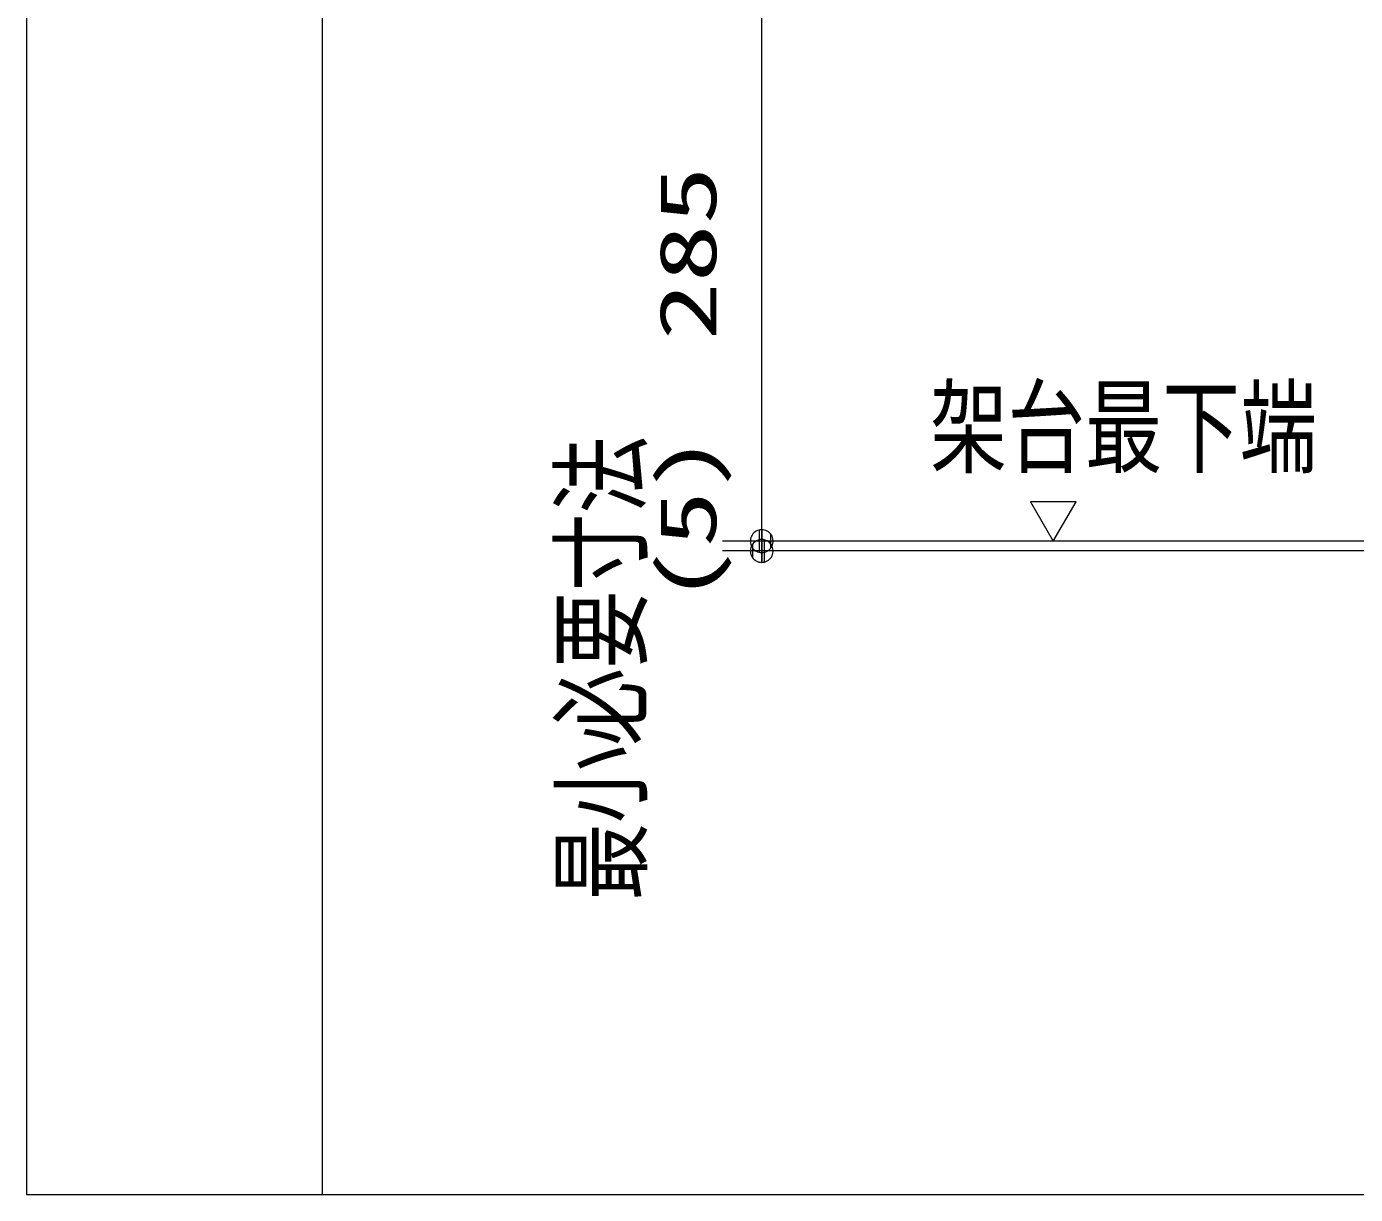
# Model space of a CAD drawing. Units: millimetres on the paper. Extents: x -305 to 305, y -152 to 152.
# Drawn here: x -262.48 to -228.77, y -59.65 to -30 of the extents above; entities that cross this region are included whole.
import ezdxf
from ezdxf.enums import TextEntityAlignment as Align

# ---------------------------------------------------------------- set-up
doc = ezdxf.new("R2010")
doc.units = ezdxf.units.MM
doc.layers.add('0-0_PV', color=7, linetype='Continuous', lineweight=9)
doc.layers.add('0-1_0', color=7, linetype='Continuous', lineweight=9)
doc.styles.add('ＭＳ ゴシック', font='')
doc.styles.get('ＭＳ ゴシック').set_extended_font_data('MS Gothic')

# ---------------------------------------------------------------- blocks, each defined once
blk = doc.blocks.new('_DOTSMALL')
at = {"layer": '0-1_0'}
for p, q in [((0.0746, 0.1), (-0.0746, 0.1)), ((0.1223, -0.0248), (-0.1223, -0.0248))]:
    blk.add_line(p, q, dxfattribs=at)
for points in [[(0.125, 0), (0.124, 0.0157), (0.1211, 0.0311), (0.1162, 0.046), (0.1095, 0.0602), (0.1011, 0.0735), (0.0911, 0.0856), (0.0797, 0.0963), (0.067, 0.1055), (0.0532, 0.1131), (0.0386, 0.1189), (0.0234, 0.1228), (0.0078, 0.1248), (-0.0078, 0.1248), (-0.0234, 0.1228), (-0.0386, 0.1189), (-0.0532, 0.1131), (-0.067, 0.1055), (-0.0797, 0.0963), (-0.0911, 0.0856), (-0.1011, 0.0735), (-0.1095, 0.0602), (-0.1162, 0.046), (-0.1211, 0.0311), (-0.124, 0.0157), (-0.125, 0), (0, 0)], [(-0.125, 0), (-0.124, -0.0157), (-0.1211, -0.0311), (-0.1162, -0.046), (-0.1095, -0.0602), (-0.1011, -0.0735), (-0.0911, -0.0856), (-0.0797, -0.0963), (-0.067, -0.1055), (-0.0532, -0.1131), (-0.0386, -0.1189), (-0.0234, -0.1228), (-0.0078, -0.1248), (0.0078, -0.1248), (0.0234, -0.1228), (0.0386, -0.1189), (0.0532, -0.1131), (0.067, -0.1055), (0.0797, -0.0963), (0.0911, -0.0856), (0.1011, -0.0735), (0.1095, -0.0602), (0.1162, -0.046), (0.1211, -0.0311), (0.124, -0.0157), (0.125, 0), (0, 0)]]:
    blk.add_lwpolyline(points, close=True, dxfattribs=at)

msp = doc.modelspace()

# ---------------------------------------------------------------- linework, layer by layer
at = {"layer": '0-0_PV'}
for p, q in [((-262.482, 105.355), (-262.482, -59.645)), ((-254.982, 105.355), (-254.982, -59.645)), ((-243.831, -43.063), (-243.831, -28.813)), ((-237.012, -42.063), (-236.435, -43.063)), ((-235.857, -42.063), (-237.012, -42.063)), ((-236.435, -43.063), (-235.857, -42.063)), ((-221.963, -43.063), (-244.831, -43.063)), ((-243.831, -43.313), (-243.831, -43.063)), ((-222.963, -43.313), (-244.831, -43.313)), ((-262.482, -59.645), (-17.482, -59.645))]:
    msp.add_line(p, q, dxfattribs=at)

# ---------------------------------------------------------------- block references
at = {"layer": '0-0_PV', "xscale": 2.32, "yscale": 2.32}
for p, rotation in [((-243.831, -43.063), 270), ((-243.831, -43.063), 270), ((-243.831, -43.313), 90)]:
    msp.add_blockref('_DOTSMALL', p, dxfattribs=dict(at, rotation=rotation))

# ---------------------------------------------------------------- texts
at = {"layer": '0-0_PV', "style": 'ＭＳ ゴシック'}
for s, height, width, p in [('285', 1.443, 1.5, (-244.554, -37.966)), ('最小必要寸法', 1.921, 0.75, (-246.367, -52.186)), ('(5)', 1.443, 1.45, (-244.554, -44.637))]:
    msp.add_text(s, height=height, rotation=90, dxfattribs=dict(at, width=width)).set_placement(p, align=Align.BOTTOM_LEFT)
at = {"layer": '0-0_PV', "style": 'ＭＳ ゴシック', "width": 0.75}
msp.add_text('架台最下端', height=1.921, dxfattribs=at).set_placement((-239.564, -41.703), align=Align.BOTTOM_LEFT)

doc.saveas('drawing.dxf')
